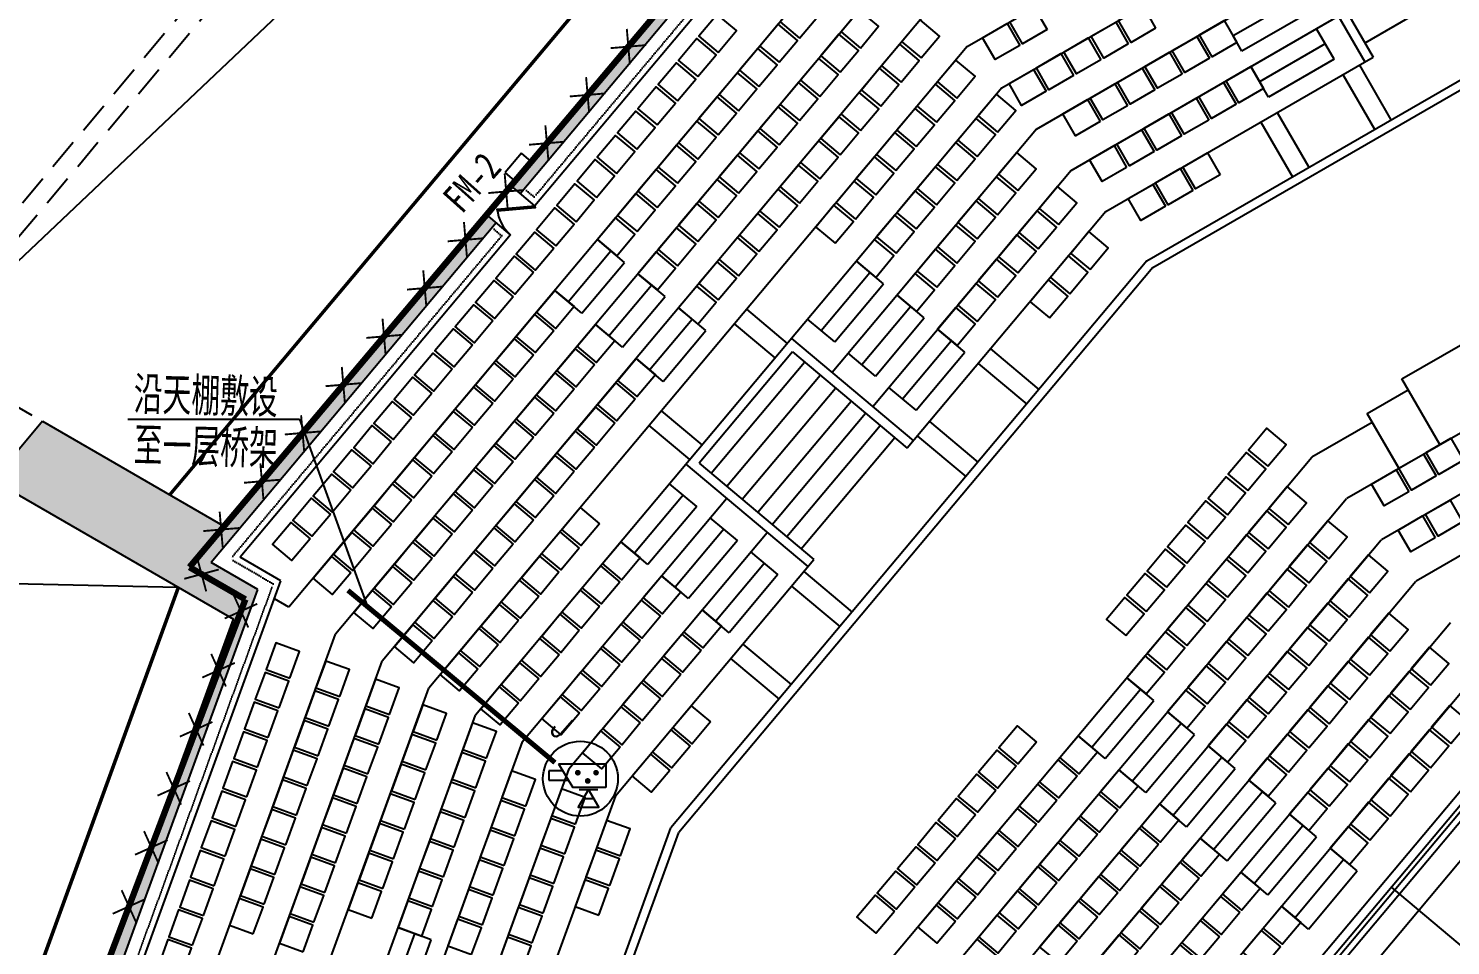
# Model space of a CAD drawing. Extents: x 23317406 to 24383751, y 42324270 to 43451021.
# Drawn here: x 23957967 to 23980481, y 42920030 to 42934550 of the extents above; entities that cross this region are included whole.
import ezdxf

# ---------------------------------------------------------------- set-up
doc = ezdxf.new("R2010")
doc.units = 0
doc.header["$MEASUREMENT"] = 0
doc.linetypes.add('DASHED', pattern=[0.75, 0.5, -0.25])
doc.linetypes.add('T-BW-SF$0$DOT2', pattern=[3.175, 0, -3.175])
doc.layers.get('0').update_dxf_attribs({"linetype": 'CONTINUOUS'})
for name, color, linetype in [('SB', 1, 'CONTINUOUS'), ('WZ', 7, 'CONTINUOUS'), ('墙', 7, 'CONTINUOUS'), ('座位', 253, 'CONTINUOUS'), ('投影', 9, 'CONTINUOUS'), ('柱填充', 8, 'CONTINUOUS'), ('楼梯', 5, 'CONTINUOUS'), ('汉字', 7, 'CONTINUOUS'), ('电-接地防雷-防雷卡子', 94, 'CONTINUOUS'), ('电-接地防雷-防雷线', 94, 'CONTINUOUS'), ('监控管线', 11, 'CONTINUOUS'), ('监控设备', 1, 'CONTINUOUS'), ('辅助件', 9, 'CONTINUOUS'), ('边界', 9, 'CONTINUOUS'), ('门窗', 7, 'CONTINUOUS')]:
    doc.layers.add(name, color=color, linetype=linetype)
doc.styles.add('HZTXT', font='txt', dxfattribs={"width": 0.9, "bigfont": 'HZTXT'})
doc.styles.add('KSHZ', font='ROMANS.shx', dxfattribs={"height": 800, "bigfont": 'dfhz.shx'})
doc.styles.add('Q1', font='SimSun.ttf', dxfattribs={"width": 0.8, "height": 450})

# ---------------------------------------------------------------- blocks, each defined once
blk = doc.blocks.new('T-SEAT-LOWER$0$SEAT_500CS')
blk.add_lwpolyline([(-400, -225), (-400, 225), (0, 225), (0, -225)], close=True)
blk = doc.blocks.new('SX1')
at = {"layer": 'SB'}
for p, q in [((-2.72, 0.74), (-4.54, 0.74)), ((-4.54, 0.74), (-4.54, -0.51)), ((-3.29, 1.67), (2.96, 1.67)), ((-3.29, 1.67), (-1.38, -1.45)), ((2.96, 1.67), (2.96, -1.45)), ((-4.54, -0.51), (-1.96, -0.51)), ((2.96, -1.45), (-1.38, -1.45))]:
    blk.add_line(p, q, dxfattribs=at)
blk = doc.blocks.new('SX8')
at = {"layer": 'SB'}
for p, q in [((-0.65, -1.02), (1.8, -1.02)), ((-0.11, -2.2), (1.27, -2.2))]:
    blk.add_line(p, q, dxfattribs=at)
for points in [[(-1.02, 1.19, 0.375, 0.375, 1), (-0.64, 1.19, 0.375, 0.375, 1)], [(0.29, 0.1, 0.375, 0.375, 1), (0.67, 0.1, 0.375, 0.375, 1)], [(1.39, 1.19, 0.375, 0.375, 1), (1.76, 1.19, 0.375, 0.375, 1)]]:
    blk.add_lwpolyline(points, format="xyseb", close=True, dxfattribs=at)
blk.add_lwpolyline([(0.58, -1.01), (-0.77, -3.35), (1.94, -3.35)], close=True, dxfattribs=at)
blk.add_blockref('SX1', (-0.09, 0.7), dxfattribs=at)
blk = doc.blocks.new('QQSX')
at = {"layer": 'SB'}
blk.add_circle((-12, 12), 494, dxfattribs=at)
at = {"layer": 'SB', "xscale": 100, "yscale": 100, "zscale": 100}
blk.add_blockref('SX8', (36, -28), dxfattribs=at)
blk = doc.blocks.new('A$C7A4D2D25')
at = {"layer": 'WZ'}
blk.add_blockref('QQSX', (506, 483), dxfattribs=at)

msp = doc.modelspace()

# ---------------------------------------------------------------- hatches: boundary and pattern name
at = {"layer": '柱填充'}
for points in [[(23968525.96714, 42940324.10266), (23967998.33599, 42940019.47468), (23967606.71381, 42939552.75753), (23969747.58176, 42937001.37045), (23965603.46212, 42932062.60098), (23965756.67101, 42931934.04346), (23970269.74468, 42937312.51522), (23969721.47361, 42937965.91922), (23975930.19238, 42941550.52468), (23975830.19238, 42941723.72976), (23970118.56403, 42938426.11959)], [(23958189.28632, 42928329.50449), (23957797.66413, 42927862.78734), (23957589.28632, 42927290.274), (23961212.35351, 42925198.49518), (23959057.97171, 42919279.37982), (23959245.91023, 42919210.97579), (23961596.60838, 42925669.46586), (23960857.92477, 42926095.94503), (23965370.99844, 42931474.41679), (23965217.78955, 42931602.97432), (23961073.66991, 42926664.20484)]]:
    msp.add_hatch(color=256, dxfattribs=at).paths.add_polyline_path(points)

# ---------------------------------------------------------------- linework, layer by layer
at = {"layer": '墙', "linetype": 'DASHED', "ltscale": 1000}
for p, q in [((23966390.07421, 42941936.12643), (23955630.8589, 42929113.79292)), ((23966781.6964, 42941936.12643), (23956090.48556, 42929194.83751)), ((23956286.29666, 42929428.19608), (23958189.28632, 42928329.50449))]:
    msp.add_line(p, q, dxfattribs=at)
at = {"layer": '墙'}
for p, q in [((23969094.87812, 42937779.23237), (23960194.28467, 42927171.91815)), ((23970269.74468, 42937312.51522), (23965756.67101, 42931934.04346)), ((23970661.36686, 42937312.51522), (23965986.48434, 42931741.20718)), ((23969747.58176, 42937001.37045), (23965603.46212, 42932062.60098)), ((23965986.48434, 42931741.20718), (23965603.46212, 42932062.60098)), ((23965370.99844, 42931474.41679), (23960857.92477, 42926095.94503)), ((23965217.78955, 42931602.97432), (23961073.66991, 42926664.20484)), ((23965600.81178, 42931281.58051), (23965217.78955, 42931602.97432)), ((23965600.81178, 42931281.58051), (23961317.55144, 42926176.98962)), ((23958189.28632, 42928329.50449), (23957797.66413, 42927862.78734)), ((23958189.28632, 42928329.50449), (23961073.66991, 42926664.20484)), ((23957589.28632, 42927290.274), (23961212.35351, 42925198.49518)), ((23961596.60838, 42925669.46586), (23960857.92477, 42926095.94503)), ((23961964.61285, 42925803.40853), (23961317.55144, 42926176.98962)), ((23959527.81802, 42919108.36974), (23961964.61285, 42925803.40853)), ((23955698.37782, 42912972.77586), (23960332.96827, 42925706.20849)), ((23959245.91023, 42919210.97579), (23961596.60838, 42925669.46586)), ((23959057.97171, 42919279.37982), (23961212.35351, 42925198.49518)), ((23981679.00438, 42923715.48897), (23976229.5788, 42917221.11645)), ((23981770.38289, 42923606.5883), (23976352.69273, 42917150.03658))]:
    msp.add_line(p, q, dxfattribs=at)
at = {"layer": '墙', "ltscale": 5000}
for start, end in [(67.1172342395, 67.1172342395), (66.2587266313, 66.2587266313), (64.4772342395, 64.4772342395), (64.9387266313, 64.9387266313)]:
    msp.add_arc((23850578.58196, 42857442.58139), 533172.67138, start, end, dxfattribs=at)
at = {"layer": '墙'}
for centre, start, end in [((23850634.74669, 42857737.27781), 79.4743453394, 79.4743453394), ((23850639.30178, 42857736.37231), 78.1227654233, 78.1227654233), ((23850644.55659, 42857735.23786), 77.5606287088, 77.5606287088), ((23850649.0789, 42857734.18074), 76.2090487927, 76.2090487927)]:
    msp.add_arc(centre, 530172.67138, start, end, dxfattribs=at)
at = {"layer": '座位'}
for p, q in [((23979712.11615, 42929000.04052), (23982050.38474, 42930350.04053)), ((23980312.11615, 42927960.81004), (23979712.11615, 42929000.04052)), ((23979162.5971, 42928451.83544), (23979812.11615, 42928826.83544)), ((23979662.5971, 42927585.81004), (23979162.5971, 42928451.83544))]:
    msp.add_line(p, q, dxfattribs=at)
at = {"layer": '投影'}
for p, q in [((23972828.34296, 42934263.29652), (23984311.65704, 42940893.19099)), ((23973376.61402, 42933609.89251), (23984603.38598, 42940091.67232)), ((23969111.19571, 42937759.78582), (23960216.2693, 42927159.22532)), ((23975674.13085, 42930871.81857), (23985825.86915, 42936732.92741)), ((23975765.50936, 42930762.91791), (23985874.49064, 42936599.34097)), ((23971183.52978, 42936223.50854), (23962089.06411, 42925385.14641)), ((23971731.80084, 42935570.10453), (23962827.74771, 42924958.66723)), ((23973924.88509, 42932956.4885), (23978284.16542, 42935473.32017)), ((23978077.75525, 42935030.83306), (23977038.52477, 42934430.83306)), ((23972280.0719, 42934916.70052), (23963566.43132, 42924532.18805)), ((23978217.75525, 42934788.34595), (23977178.52477, 42934188.34595)), ((23974473.15615, 42932303.08449), (23978704.16541, 42934745.85883)), ((23978637.75525, 42934060.88461), (23978357.75525, 42934545.85883)), ((23977178.52477, 42934188.34595), (23977038.52477, 42934430.83306)), ((23972828.34296, 42934263.29652), (23964305.11492, 42924105.70887)), ((23978497.75525, 42934303.37172), (23977458.52477, 42933703.37172)), ((23975021.42721, 42931649.68049), (23979254.06923, 42934093.39749)), ((23977598.52477, 42933460.88461), (23977318.52477, 42933945.85883)), ((23978637.75525, 42934060.88461), (23977598.52477, 42933460.88461)), ((23973376.61402, 42933609.89251), (23965043.79852, 42923679.2297)), ((23973924.88509, 42932956.4885), (23970689.30866, 42929100.47867)), ((23974473.15615, 42932303.08449), (23971332.78599, 42928560.53708)), ((23978839.32463, 42927110.49345), (23987506.78349, 42932114.65318)), ((23975021.42721, 42931649.68049), (23971879.84518, 42927905.68882)), ((23967402.74533, 42930846.53974), (23966973.76044, 42931206.50081)), ((23979387.59569, 42926457.08945), (23987798.51243, 42931313.13451)), ((23966513.32589, 42930222.17361), (23967188.25288, 42931026.52027)), ((23966727.81834, 42930042.19308), (23967402.74533, 42930846.53974)), ((23975674.13085, 42930871.81857), (23968139.23457, 42921892.07886)), ((23975765.50936, 42930762.91791), (23968262.34851, 42921820.999)), ((23971503.27639, 42930506.13031), (23971074.2915, 42930866.09137)), ((23968046.22266, 42930306.59815), (23967617.23777, 42930666.55922)), ((23970517.43881, 42929766.85751), (23971288.78395, 42930686.11084)), ((23970731.93126, 42929586.87698), (23971503.27639, 42930506.13031)), ((23979935.86675, 42925803.68544), (23988090.24137, 42930511.61584)), ((23966727.81834, 42930042.19308), (23966298.83345, 42930402.15414)), ((23967156.80323, 42929682.23202), (23967831.73022, 42930486.57868)), ((23967371.29567, 42929502.25149), (23968046.22266, 42930306.59815)), ((23972146.75372, 42929966.18872), (23971717.76883, 42930326.14978)), ((23968689.69999, 42929766.65656), (23968260.71511, 42930126.61762)), ((23971160.91615, 42929226.91592), (23971932.26128, 42930146.16925)), ((23967371.29567, 42929502.25149), (23966942.31078, 42929862.21255)), ((23967800.28056, 42929142.29043), (23968475.20755, 42929946.63709)), ((23970731.93126, 42929586.87698), (23970302.94637, 42929946.83804)), ((23971375.40859, 42929046.93539), (23972146.75372, 42929966.18872)), ((23968014.773, 42928962.30989), (23968689.69999, 42929766.65656)), ((23971804.39348, 42928686.97432), (23972575.73861, 42929606.22766)), ((23972790.23105, 42929426.24712), (23972361.24617, 42929786.20819)), ((23970064.31985, 42929429.09545), (23968585.90719, 42927667.19185)), ((23971375.40859, 42929046.93539), (23970946.4237, 42929406.89645)), ((23972018.88592, 42928506.99379), (23972790.23105, 42929426.24712)), ((23968014.773, 42928962.30989), (23967585.78811, 42929322.27096)), ((23972018.88592, 42928506.99379), (23971589.90103, 42928866.95485)), ((23979242.5971, 42928313.27138), (23978284.94542, 42927760.37092)), ((23979242.5971, 42928313.27138), (23979662.5971, 42927585.81004)), ((23971656.77554, 42919861.22564), (23978284.94543, 42927760.37092)), ((23968546.45107, 42926982.32311), (23968117.46618, 42927342.28417)), ((23968331.95862, 42927162.30364), (23967560.61349, 42926243.05031)), ((23965782.48213, 42923252.75052), (23969018.05971, 42927108.76174)), ((23968546.45107, 42926982.32311), (23967775.10594, 42926063.06978)), ((23972395.45914, 42919434.74646), (23978833.21649, 42927106.96691)), ((23969189.9284, 42926442.38152), (23968760.94351, 42926802.34258)), ((23966521.16573, 42922826.27134), (23969661.53705, 42926568.82014)), ((23968975.43596, 42926622.36205), (23968204.09082, 42925703.10872)), ((23969189.9284, 42926442.38152), (23968418.58327, 42925523.12818)), ((23973134.14275, 42919008.26728), (23979381.48756, 42926453.56291)), ((23967775.10594, 42926063.06978), (23967346.12105, 42926423.03084)), ((23969833.40573, 42925902.43992), (23969404.42084, 42926262.40099)), ((23967259.84933, 42922399.79217), (23970401.43136, 42926143.78384)), ((23969618.91329, 42926082.42046), (23968847.56816, 42925163.16712)), ((23968418.58327, 42925523.12818), (23967989.59838, 42925883.08924)), ((23969833.40573, 42925902.43992), (23969062.0606, 42924983.18659)), ((23973872.82635, 42918581.78811), (23979929.75862, 42925800.1589)), ((23955723.37782, 42912968.36769), (23960354.9529, 42925693.51566)), ((23962089.06411, 42925385.14641), (23961860.42395, 42925517.15187)), ((23969062.0606, 42924983.18659), (23968633.07571, 42925343.14765)), ((23974611.50995, 42918155.30893), (23980478.02968, 42925146.75489)), ((23958090, 42911941.81237), (23962827.74771, 42924958.66723)), ((23958930, 42911793.69771), (23963566.43132, 42924532.18805)), ((23975350.19355, 42917728.82975), (23981026.30074, 42924493.35088)), ((23975785.51794, 42923910.46388), (23975356.53305, 42924270.42495)), ((23959770, 42911645.58305), (23964305.11492, 42924105.70887)), ((23974799.68036, 42923171.19108), (23975571.02549, 42924090.44441)), ((23975014.17281, 42922991.21055), (23975785.51794, 42923910.46388)), ((23960610, 42911497.46838), (23965043.79852, 42923679.2297)), ((23975443.1577, 42922631.24949), (23976214.50283, 42923550.50282)), ((23976428.99527, 42923370.52229), (23976000.01038, 42923730.48335)), ((23975014.17281, 42922991.21055), (23974585.18792, 42923351.17161)), ((23975657.65014, 42922451.26896), (23976428.99527, 42923370.52229)), ((23965782.48213, 42923252.75052), (23964060.86725, 42918522.65253)), ((23977072.4726, 42922830.5807), (23976643.48772, 42923190.54176)), ((23976086.63503, 42922091.3079), (23976857.98016, 42923010.56123)), ((23966521.16573, 42922826.27134), (23964850.20905, 42918235.35561)), ((23975657.65014, 42922451.26896), (23975228.66525, 42922811.23002)), ((23976301.12747, 42921911.32737), (23977072.4726, 42922830.5807)), ((23977715.94994, 42922290.63911), (23977286.96505, 42922650.60017)), ((23967259.84933, 42922399.79217), (23965588.24845, 42917807.10649)), ((23976730.11236, 42921551.3663), (23977501.45749, 42922470.61964)), ((23976301.12747, 42921911.32737), (23975872.14258, 42922271.28843)), ((23976944.6048, 42921371.38577), (23977715.94994, 42922290.63911)), ((23978359.42727, 42921750.69751), (23977930.44238, 42922110.65858)), ((23964130, 42910876.79741), (23968139.23457, 42921892.07886)), ((23964270, 42910852.11163), (23968262.34851, 42921820.999)), ((23976944.6048, 42921371.38577), (23976515.61992, 42921731.34684)), ((23977373.58969, 42921011.42471), (23978144.93482, 42921930.67804)), ((23977588.08214, 42920831.44418), (23978359.42727, 42921750.69751)), ((23979002.9046, 42921210.75592), (23978573.91971, 42921570.71698)), ((23978017.06702, 42920471.48312), (23978788.41216, 42921390.73645)), ((23977588.08214, 42920831.44418), (23977159.09725, 42921191.40524)), ((23978231.55947, 42920291.50259), (23979002.9046, 42921210.75592)), ((23983450, 42917675.0109), (23979543.62852, 42920952.84578)), ((23978231.55947, 42920291.50259), (23977802.57458, 42920651.46365)), ((23963671.44806, 42919090.06255), (23964081.87223, 42920217.69369)), ((23964344.98616, 42920121.92805), (23963818.7583, 42920313.45934)), ((23963934.56199, 42918994.29691), (23964344.98616, 42920121.92805))]:
    msp.add_line(p, q, dxfattribs=at)
at = {"layer": '柱填充', "linetype": 'T-BW-SF$0$DOT2', "ltscale": 10}
for p, q in [((23970530.82613, 42937312.51522), (23965974.15866, 42931882.09038)), ((23965974.15866, 42931882.09038), (23965820.94977, 42932010.6479)), ((23965459.92857, 42931269.25483), (23965306.71968, 42931397.81235)), ((23965459.92857, 42931269.25483), (23961164.34255, 42926149.97476)), ((23961841.94469, 42925758.76098), (23961164.34255, 42926149.97476)), ((23959468.05077, 42919236.54102), (23961841.94469, 42925758.76098))]:
    msp.add_line(p, q, dxfattribs=at)
at = {"layer": '楼梯'}
for p, q in [((23981115.92922, 42935468.565), (23979124.07079, 42934318.565)), ((23968777.4183, 42927506.49495), (23970255.8298, 42929268.39717)), ((23969022.55252, 42927300.80292), (23970500.96402, 42929062.70513)), ((23969267.68674, 42927095.11088), (23970746.09825, 42928857.0131)), ((23969512.82097, 42926889.41885), (23970991.23247, 42928651.32106)), ((23969742.6343, 42926696.58256), (23971221.0458, 42928458.48478)), ((23969972.44763, 42926503.74628), (23971450.85913, 42928265.6485)), ((23970202.26096, 42926310.91), (23971680.67247, 42928072.81222))]:
    msp.add_line(p, q, dxfattribs=at)
at = {"layer": '汉字'}
for points in [[(23956286.29666, 42929428.19608), (23966051.5662, 42938684.4377), (23969094.87812, 42937779.23237)], [(23951000.37782, 42913801.16002), (23957015.39899, 42925775.85574), (23960332.96827, 42925706.20849)]]:
    msp.add_lwpolyline(points, dxfattribs=at)
at = {"layer": '电-接地防雷-防雷卡子', "color": 131, "const_width": 30}
for points in [[(23967440.28204, 42934543.28642), (23967488.26925, 42933979.64005)], [(23967182.45246, 42934237.46963), (23967746.09883, 42934285.45684)], [(23966795.7081, 42933778.74445), (23966843.6953, 42933215.09808)], [(23966537.87852, 42933472.92766), (23967101.52488, 42933520.91487)], [(23966151.13415, 42933014.20248), (23966199.12136, 42932450.55611)], [(23965893.30457, 42932708.38569), (23966456.95094, 42932756.3729)], [(23965506.5602, 42932249.66051), (23965554.54741, 42931686.01414)], [(23965248.73062, 42931943.84372), (23965812.37699, 42931991.83093)], [(23964861.98625, 42931485.11854), (23964909.97346, 42930921.47217)], [(23964604.15667, 42931179.30175), (23965167.80304, 42931227.28896)], [(23964217.4123, 42930720.57657), (23964265.39951, 42930156.9302)], [(23963959.58272, 42930414.75978), (23964523.22909, 42930462.74699)], [(23963572.83835, 42929956.0346), (23963620.82556, 42929392.38823)], [(23963315.00877, 42929650.21781), (23963878.65514, 42929698.20502)], [(23962928.2644, 42929191.49263), (23962976.25161, 42928627.84626)], [(23962670.43482, 42928885.67584), (23963234.08119, 42928933.66305)], [(23962283.69046, 42928426.95066), (23962331.67766, 42927863.30429)], [(23962025.86088, 42928121.13387), (23962589.50724, 42928169.12108)], [(23961639.11651, 42927662.40869), (23961687.10372, 42927098.76232)], [(23961381.28693, 42927356.5919), (23961944.9333, 42927404.57911)], [(23960994.54256, 42926897.86672), (23961042.52977, 42926334.22035)], [(23960736.71298, 42926592.04993), (23961300.35935, 42926640.03714)], [(23960434.76672, 42925836.6973), (23960981.05816, 42925983.54983)], [(23960781.33871, 42925636.97785), (23960634.48617, 42926183.26928)], [(23961215.38459, 42925582.07297), (23961447.57409, 42925066.23575)], [(23961073.56073, 42925208.05961), (23961589.39795, 42925440.24911)], [(23960860.82495, 42924647.03957), (23961093.01445, 42924131.20235)], [(23960719.00109, 42924273.02621), (23961234.83831, 42924505.21571)], [(23960364.44144, 42923337.99281), (23960880.27866, 42923570.18231)], [(23960506.2653, 42923712.00617), (23960738.4548, 42923196.16895)], [(23960009.8818, 42922402.95941), (23960525.71902, 42922635.14891)], [(23960151.70566, 42922776.97277), (23960383.89516, 42922261.13555)], [(23959655.32215, 42921467.92601), (23960171.15937, 42921700.11551)], [(23959797.14601, 42921841.93937), (23960029.33551, 42921326.10215)], [(23959442.58637, 42920906.90597), (23959674.77587, 42920391.06875)], [(23959300.76251, 42920532.89261), (23959816.59973, 42920765.08211)]]:
    msp.add_lwpolyline(points, dxfattribs=at)
at = {"layer": '电-接地防雷-防雷线', "color": 130, "linetype": 'Continuous', "ltscale": 100, "const_width": 100}
for points in [[(23960516.42089, 42926020.47463), (23970032.68305, 42937307.90231)], [(23961402.00365, 42925510.1388), (23960516.42089, 42926020.47463)], [(23956313.65526, 42912091.30856), (23961402.00365, 42925510.1388)]]:
    msp.add_lwpolyline(points, dxfattribs=at)
at = {"layer": '监控管线'}
for p, q in [((23959538.33721, 42928365.61376), (23962260.26393, 42928365.61376)), ((23962260.26393, 42928365.61376), (23963336.37493, 42925394.7164))]:
    msp.add_line(p, q, dxfattribs=at)
at = {"layer": '监控管线', "const_width": 80}
msp.add_lwpolyline([(23966302.45424, 42922926.42674), (23963024.94747, 42925653.77698)], dxfattribs=at)
at = {"layer": '辅助件'}
for p, q in [((23965771.64704, 42932574.18073), (23965514.53199, 42932267.76295)), ((23965924.85592, 42932445.6232), (23965771.64704, 42932574.18073)), ((23965667.74088, 42932139.20543), (23965514.53199, 42932267.76295))]:
    msp.add_line(p, q, dxfattribs=at)
for points in [[(24013020, 42907275.68857), (24013020, 42917259.92084), (24016061.93466, 42919812.40709), (24012923.92785, 42923552.13797), (24005646.07215, 42927754.00992), (23998524.87831, 42929009.66853), (23997370, 42929009.66853), (23996215.12169, 42929009.66853), (23989093.92785, 42927754.00992), (23981816.07215, 42923552.13797), (23978678.06535, 42919812.40709), (23981720, 42917259.92084), (23981720, 42907275.68857)], [(24012920, 42907275.68857), (24012920, 42917306.55161), (24015921.05145, 42919824.73277), (24012858.65749, 42923474.35178), (24005611.34251, 42927658.59103), (23998516.12944, 42928909.66853), (23997370, 42928909.66853), (23996223.87056, 42928909.66853), (23989128.65749, 42927658.59103), (23981881.34251, 42923474.35178), (23978818.94855, 42919824.73277), (23981820, 42917306.55161), (23981820, 42907275.68857)], [(24012520, 42907275.68857), (24012520, 42917493.07467), (24015357.51863, 42919874.03551), (24012597.57603, 42923163.20701), (24005472.42397, 42927276.91547), (23998481.13398, 42928509.66853), (23997370, 42928509.66853), (23996258.86602, 42928509.66853), (23989267.57603, 42927276.91547), (23982142.42397, 42923163.20701), (23979382.48137, 42919874.03551), (23982220, 42917493.07467), (23982220, 42907275.68857)]]:
    msp.add_lwpolyline(points, dxfattribs=at)
at = {"layer": '边界'}
for p, q in [((23977864.16542, 42936200.78151), (23979124.16541, 42934018.39749)), ((23978069.06923, 42936145.8777), (23979254.06923, 42934093.39749)), ((23979037.56288, 42933968.3975), (23979537.56288, 42933102.37209)), ((23978777.75525, 42933818.3975), (23979277.75525, 42932952.37209)), ((23977738.52477, 42933218.3975), (23978238.52477, 42932352.37209)), ((23977478.71715, 42933068.3975), (23977978.71715, 42932202.37209)), ((23969981.55257, 42929563.81582), (23969338.07523, 42930103.75741)), ((23969788.71628, 42929334.00248), (23969145.23895, 42929873.94408)), ((23970045.83133, 42929640.42026), (23971976.26332, 42928020.59549)), ((23970064.31985, 42929429.09545), (23971879.84518, 42927905.68882)), ((23973197.55978, 42929476.07993), (23973963.60422, 42928833.29232)), ((23973004.7235, 42929246.26659), (23973770.76794, 42928603.47898)), ((23968631.69743, 42927955.12111), (23967988.22009, 42928495.0627)), ((23968438.86114, 42927725.30777), (23967795.38381, 42928265.24936)), ((23972233.37837, 42928327.01326), (23972999.42281, 42927684.22565)), ((23972040.54208, 42928097.19993), (23972806.58653, 42927454.41232)), ((23968374.58238, 42927648.70333), (23970305.01438, 42926028.87855)), ((23968585.90719, 42927667.19185), (23970401.43252, 42926143.78522)), ((23970240.73446, 42925952.27273), (23971006.7789, 42925309.48512)), ((23970047.89818, 42925722.45939), (23970813.94262, 42925079.67178)), ((23969276.55304, 42924803.20606), (23970042.59749, 42924160.41845)), ((23969083.71676, 42924573.39273), (23969849.7612, 42923930.60512))]:
    msp.add_line(p, q, dxfattribs=at)
at = {"layer": '门窗'}
msp.add_lwpolyline([(23965986.48434, 42931741.20718), (23965989.09901, 42931711.32134), (23965391.38219, 42931659.02789), (23965388.76752, 42931688.91373)], close=True, dxfattribs=at)
msp.add_arc((23965986.48434, 42931741.20718), 600, 184.999999999, 229.999999999, dxfattribs=at)

# ---------------------------------------------------------------- block references
at = {"layer": '座位', "xscale": -1}
for p, rotation in [((23970010.9319, 42934826.0608), 319.9999999966374), ((23968724.66695, 42934599.95795), 319.9999999966374), ((23970975.80303, 42934669.14143), 319.9999999966374), ((23969689.53809, 42934443.03858), 319.9999999966374), ((23971940.67417, 42934512.22206), 319.9999999966374), ((23968403.27315, 42934216.93573), 319.9999999966374), ((23970654.40923, 42934286.11921), 319.9999999966374), ((23969368.14429, 42934060.01636), 319.9999999966374), ((23971619.28037, 42934129.19984), 319.9999999966374), ((23968081.87934, 42933833.91351), 319.9999999966374), ((23970333.01542, 42933903.09699), 319.9999999966374), ((23971297.88656, 42933746.17762), 319.9999999966374), ((23972503.80421, 42933876.52629), 319.9999999966374), ((23969046.75048, 42933676.99413), 319.9999999966374), ((23970011.62162, 42933520.07476), 319.9999999966374), ((23972182.41041, 42933493.50407), 319.9999999966374), ((23967760.48554, 42933450.89128), 319.9999999966374), ((23968725.35668, 42933293.97191), 319.9999999966374), ((23970976.49276, 42933363.15539), 319.9999999966374), ((23973147.28154, 42933336.5847), 319.9999999966374), ((23967439.09173, 42933067.86906), 319.9999999966374), ((23969690.22781, 42933137.05254), 319.9999999966374), ((23971861.0166, 42933110.48185), 319.9999999966374), ((23968403.96287, 42932910.94969), 319.9999999966374), ((23970655.09895, 42932980.13317), 319.9999999966374), ((23972825.88774, 42932953.56248), 319.9999999966374), ((23967117.69793, 42932684.84684), 319.9999999966374), ((23969368.83401, 42932754.03032), 319.9999999966374), ((23970333.70515, 42932597.11095), 319.9999999966374), ((23971539.6228, 42932727.45963), 319.9999999966374), ((23968082.56907, 42932527.92747), 319.9999999966374), ((23969047.4402, 42932371.0081), 319.9999999966374), ((23972504.49393, 42932570.54026), 319.9999999966374), ((23973469.36507, 42932413.62089), 319.9999999966374), ((23966796.30412, 42932301.82462), 319.9999999966374), ((23967761.17526, 42932144.90525), 319.9999999966374), ((23970012.31134, 42932214.08873), 319.9999999966374), ((23971218.22899, 42932344.43741), 319.9999999966374), ((23972183.10013, 42932187.51804), 319.9999999966374), ((23966474.91032, 42931918.8024), 319.9999999966374), ((23968726.0464, 42931987.98588), 319.9999999966374), ((23970896.83519, 42931961.41518), 319.9999999966374), ((23973147.97127, 42932030.59866), 319.9999999966374), ((23967439.78146, 42931761.88303), 319.9999999966374), ((23969690.91754, 42931831.06651), 319.9999999966374), ((23971861.70632, 42931804.49581), 319.9999999966374), ((23974112.8424, 42931873.67929), 319.9999999966374), ((23966153.51651, 42931535.78018), 319.9999999966374), ((23968404.65259, 42931604.96366), 319.9999999966374), ((23969369.52373, 42931448.04429), 319.9999999966374), ((23970575.44138, 42931578.39296), 319.9999999966374), ((23972826.57746, 42931647.57644), 319.9999999966374), ((23973791.4486, 42931490.65707), 319.9999999966374), ((23967118.38765, 42931378.86081), 319.9999999966374), ((23968083.25879, 42931221.94144), 319.9999999966374), ((23971540.31252, 42931421.47359), 319.9999999966374), ((23972505.18366, 42931264.55422), 319.9999999966374), ((23969048.12993, 42931065.02206), 319.9999999966374), ((23971218.91871, 42931038.45137), 319.9999999966374), ((23973470.05479, 42931107.63485), 319.9999999966374), ((23974611.69252, 42931161.3777), 319.9999999966374), ((23967761.86499, 42930838.91921), 319.9999999966374), ((23972183.78985, 42930881.532), 319.9999999966374), ((23974290.29872, 42930778.35548), 319.9999999966374), ((23968726.73612, 42930681.99984), 319.9999999966374), ((23973148.66099, 42930724.61263), 319.9999999966374), ((23971862.39605, 42930498.50978), 319.9999999966374), ((23972827.26718, 42930341.59041), 319.9999999966374), ((23973968.90491, 42930395.33326), 319.9999999966374), ((23968405.34232, 42930298.97762), 319.9999999966374), ((23972505.87338, 42929958.56819), 319.9999999966374), ((23977428.83337, 42928046.90431), 319.9999999950214), ((23977107.43957, 42927663.88209), 319.9999999950214), ((23976786.04576, 42927280.85987), 319.9999999950214), ((23977750.9169, 42927123.94049), 319.9999999950214), ((23976464.65196, 42926897.83764), 319.9999999950214), ((23977429.52309, 42926740.91827), 319.9999999950214), ((23976143.25815, 42926514.81542), 319.9999999950214), ((23978394.39423, 42926583.9989), 319.9999999950214), ((23977108.12929, 42926357.89605), 319.9999999950214), ((23975821.86435, 42926131.7932), 319.9999999950214), ((23978073.00042, 42926200.97668), 319.9999999950214), ((23979037.87156, 42926044.05731), 319.9999999950214), ((23976786.73548, 42925974.87383), 319.9999999950214), ((23977751.60662, 42925817.95446), 319.9999999950214), ((23975500.47054, 42925748.77098), 319.9999999950214), ((23976465.34168, 42925591.85161), 319.9999999950214), ((23978716.47776, 42925661.03509), 319.9999999950214), ((23977430.21281, 42925434.93224), 319.9999999950214), ((23975179.07674, 42925365.74876), 319.9999999950214), ((23976143.94787, 42925208.82939), 319.9999999950214), ((23978395.08395, 42925278.01287), 319.9999999950214), ((23977108.81901, 42925051.91002), 319.9999999950214), ((23979359.95509, 42925121.0935), 319.9999999950214), ((23975822.55407, 42924825.80717), 319.9999999950214), ((23978073.69015, 42924894.99065), 319.9999999950214), ((23979038.56128, 42924738.07127), 319.9999999950214), ((23961807.15795, 42924610.6156), 339.9999999936559), ((23976787.42521, 42924668.88779), 319.9999999950214), ((23977752.29634, 42924511.96842), 319.9999999950214), ((23980003.43242, 42924581.1519), 319.9999999950214), ((23962596.50037, 42924323.32037), 339.9999999936559), ((23975501.16026, 42924442.78494), 319.9999999950214), ((23976466.0314, 42924285.86557), 319.9999999950214), ((23978717.16748, 42924355.04905), 319.9999999950214), ((23961636.14788, 42924140.76929), 339.9999999936559), ((23963385.84217, 42924036.02345), 339.9999999936559), ((23977430.90254, 42924128.9462), 319.9999999950214), ((23979682.03862, 42924198.12968), 319.9999999950214), ((23962425.4903, 42923853.47406), 339.9999999936559), ((23976144.6376, 42923902.84335), 319.9999999950214), ((23978395.77367, 42923972.02683), 319.9999999950214), ((23979360.64481, 42923815.10746), 319.9999999950214), ((23961465.13781, 42923670.92298), 339.9999999936559), ((23963214.8321, 42923566.17714), 339.9999999936559), ((23964132.43146, 42923631.26496), 339.9999999936559), ((23977109.50873, 42923745.92398), 319.9999999950214), ((23978074.37987, 42923589.00461), 319.9999999950214), ((23980325.51595, 42923658.18809), 319.9999999950214), ((23962254.48023, 42923383.62775), 339.9999999936559), ((23964921.77326, 42923343.96804), 339.9999999936559), ((23976788.11493, 42923362.90176), 319.9999999950214), ((23979039.25101, 42923432.08524), 319.9999999950214), ((23961294.12774, 42923201.07667), 339.9999999936559), ((23963043.82203, 42923096.33083), 339.9999999936559), ((23963961.42138, 42923161.41865), 339.9999999936559), ((23977752.98606, 42923205.98239), 319.9999999950214), ((23980004.12214, 42923275.16587), 319.9999999950214), ((23962083.47016, 42922913.78144), 339.9999999936559), ((23964750.76319, 42922874.12173), 339.9999999936559), ((23978717.8572, 42923049.06302), 319.9999999950214), ((23979682.72834, 42922892.14365), 319.9999999950214), ((23961123.11767, 42922731.23036), 339.9999999936559), ((23962872.81196, 42922626.48452), 339.9999999936559), ((23963790.41131, 42922691.57234), 339.9999999936559), ((23977431.59226, 42922822.96017), 319.9999999950214), ((23978396.4634, 42922666.0408), 319.9999999950214), ((23961912.46008, 42922443.93513), 339.9999999936559), ((23964579.75311, 42922404.27542), 339.9999999936559), ((23965540.10499, 42922586.82481), 339.9999999936559), ((23979361.33453, 42922509.12143), 319.9999999950214), ((23960952.10759, 42922261.38405), 339.9999999936559), ((23963619.40124, 42922221.72603), 339.9999999936559), ((23966329.44679, 42922299.52788), 339.9999999936559), ((23978075.06959, 42922283.01857), 319.9999999950214), ((23961741.45001, 42921974.08882), 339.9999999936559), ((23962701.80189, 42922156.63821), 339.9999999936559), ((23965369.09492, 42922116.97849), 339.9999999936559), ((23979039.94073, 42922126.0992), 319.9999999950214), ((23960781.09752, 42921791.53774), 339.9999999936559), ((23963448.39117, 42921751.87971), 339.9999999936559), ((23964408.74304, 42921934.4291), 339.9999999936559), ((23966158.43672, 42921829.68157), 339.9999999936559), ((23967041.83406, 42921800.80012), 339.9999999936559), ((23961570.43994, 42921504.24251), 339.9999999936559), ((23962530.79181, 42921686.7919), 339.9999999936559), ((23965198.08484, 42921647.13218), 339.9999999936559), ((23978718.54692, 42921743.07698), 319.9999999950214), ((23960610.08745, 42921321.69143), 339.9999999936559), ((23963277.3811, 42921282.0334), 339.9999999936559), ((23964237.73297, 42921464.58279), 339.9999999936559), ((23965987.42664, 42921359.83526), 339.9999999936559), ((23966870.82399, 42921330.95381), 339.9999999936559), ((23962359.78174, 42921216.94559), 339.9999999936559), ((23965027.07477, 42921177.28587), 339.9999999936559), ((23960439.07738, 42920851.84512), 339.9999999936559), ((23961399.42987, 42921034.3962), 339.9999999936559), ((23964066.7229, 42920994.73648), 339.9999999936559), ((23965816.41657, 42920889.98895), 339.9999999936559), ((23966699.81391, 42920861.1075), 339.9999999936559), ((23962188.77167, 42920747.09928), 339.9999999936559), ((23963106.37103, 42920812.18709), 339.9999999936559), ((23964856.0647, 42920707.43956), 339.9999999936559), ((23960268.06731, 42920381.99881), 339.9999999936559), ((23961228.4198, 42920564.54989), 339.9999999936559), ((23963895.71283, 42920524.89017), 339.9999999936559), ((23965645.4065, 42920420.14264), 339.9999999936559), ((23962017.7616, 42920277.25297), 339.9999999936559), ((23964685.05463, 42920237.59325), 339.9999999936559), ((23965474.39643, 42919950.29633), 339.9999999936559), ((23960097.05724, 42919912.1525), 339.9999999936559)]:
    msp.add_blockref('T-SEAT-LOWER$0$SEAT_500CS', p, dxfattribs=dict(at, rotation=rotation))
at = {"layer": '座位'}
for p, rotation in [((23973698.60554, 42934765.74285), 120.000000003372), ((23975417.64365, 42934788.28151), 120.000000003372), ((23973265.59284, 42934515.74285), 120.000000003372), ((23974984.63095, 42934538.28151), 120.000000003372), ((23976703.66905, 42934560.82017), 120.000000003372), ((23974551.61825, 42934288.28151), 120.000000003372), ((23976270.65635, 42934310.82017), 120.000000003372), ((23974118.60554, 42934038.28151), 120.000000003372), ((23975837.64365, 42934060.82017), 120.000000003372), ((23973685.59284, 42933788.28151), 120.000000003372), ((23975404.63095, 42933810.82017), 120.000000003372), ((23977123.66905, 42933833.35883), 120.000000003372), ((23974971.61825, 42933560.82017), 120.000000003372), ((23976690.65635, 42933583.35883), 120.000000003372), ((23974538.60554, 42933310.82017), 120.000000003372), ((23976257.64365, 42933333.35883), 120.000000003372), ((23975824.63095, 42933083.35883), 120.000000003372), ((23975391.61825, 42932833.35883), 120.000000003372), ((23974958.60554, 42932583.35883), 120.000000003372), ((23976439.48666, 42932468.39749), 120.000000003372), ((23976006.47396, 42932218.39749), 120.000000003372), ((23975573.46126, 42931968.39749), 120.000000003372), ((23965832.12271, 42931152.75795), 140.0000000063606), ((23965510.7289, 42930769.73573), 140.0000000063606), ((23965189.3351, 42930386.71351), 140.0000000063606), ((23966154.20508, 42930229.79276), 140.0000000063606), ((23964867.94129, 42930003.69129), 140.0000000063606), ((23965832.81127, 42929846.77054), 140.0000000063606), ((23966797.68241, 42929689.85117), 140.0000000063606), ((23964546.54749, 42929620.66907), 140.0000000063606), ((23965511.41747, 42929463.74832), 140.0000000063606), ((23964225.15369, 42929237.64685), 140.0000000063606), ((23966476.28861, 42929306.82895), 140.0000000063606), ((23965190.02366, 42929080.72609), 140.0000000063606), ((23967441.15974, 42929149.90957), 140.0000000063606), ((23963903.75988, 42928854.62462), 140.0000000063606), ((23966154.8948, 42928923.80672), 140.0000000063606), ((23967119.76594, 42928766.88735), 140.0000000063606), ((23964868.62986, 42928697.70387), 140.0000000063606), ((23965833.501, 42928540.7845), 140.0000000063606), ((23963582.36608, 42928471.6024), 140.0000000063606), ((23964547.23605, 42928314.68165), 140.0000000063606), ((23966798.37213, 42928383.86513), 140.0000000063606), ((23963260.97227, 42928088.58018), 140.0000000063606), ((23965512.10719, 42928157.76228), 140.0000000063606), ((23964225.84225, 42927931.65943), 140.0000000063606), ((23966476.97833, 42928000.84291), 140.0000000063606), ((23980290.46552, 42927948.31004), 120.0000001192017), ((23962939.57847, 42927705.55796), 140.0000000063606), ((23965190.71339, 42927774.74006), 140.0000000063606), ((23966155.58452, 42927617.82069), 140.0000000063606), ((23979857.45282, 42927698.31004), 120.0000001192017), ((23963904.44845, 42927548.63721), 140.0000000063606), ((23962618.18466, 42927322.53574), 140.0000000063606), ((23964869.31958, 42927391.71784), 140.0000000063606), ((23965834.19072, 42927234.79847), 140.0000000063606), ((23979424.44012, 42927448.31004), 120.0000001192017), ((23963583.05464, 42927165.61499), 140.0000000063606), ((23964547.92578, 42927008.69562), 140.0000000063606), ((23962296.79086, 42926939.51352), 140.0000000063606), ((23963261.66084, 42926782.59276), 140.0000000063606), ((23965512.79691, 42926851.77625), 140.0000000063606), ((23966558.0165, 42926790.61243), 140.0000000063606), ((23980277.45282, 42926970.8487), 120.0000001192017), ((23961975.39705, 42926556.4913), 140.0000000063606), ((23964226.53197, 42926625.67339), 140.0000000063606), ((23979844.44012, 42926720.8487), 120.0000001192017), ((23962940.26703, 42926399.57054), 140.0000000063606), ((23965191.40311, 42926468.75402), 140.0000000063606), ((23966236.6227, 42926407.59021), 140.0000000063606), ((23963905.13817, 42926242.65117), 140.0000000063606), ((23964870.0093, 42926085.7318), 140.0000000063606), ((23967201.49383, 42926250.67084), 140.0000000063606), ((23962618.87323, 42926016.54832), 140.0000000063606), ((23963583.74436, 42925859.62895), 140.0000000063606), ((23965915.22889, 42926024.56799), 140.0000000063606), ((23966880.10003, 42925867.64862), 140.0000000063606), ((23964548.6155, 42925702.70958), 140.0000000063606), ((23965593.83509, 42925641.54577), 140.0000000063606), ((23967844.97117, 42925710.72925), 140.0000000063606), ((23963262.35056, 42925476.60673), 140.0000000063606), ((23966558.70623, 42925484.62639), 140.0000000063606), ((23964227.2217, 42925319.68736), 140.0000000063606), ((23965272.44128, 42925258.52354), 140.0000000063606), ((23967523.57736, 42925327.70702), 140.0000000063606), ((23968488.4485, 42925170.78765), 140.0000000063606), ((23963905.82789, 42924936.66514), 140.0000000063606), ((23966237.31242, 42925101.60417), 140.0000000063606), ((23967202.18356, 42924944.6848), 140.0000000063606), ((23964951.04748, 42924875.50132), 140.0000000063606), ((23965915.91862, 42924718.58195), 140.0000000063606), ((23968167.05469, 42924787.76543), 140.0000000063606), ((23964629.65367, 42924492.4791), 140.0000000063606), ((23966880.78975, 42924561.66258), 140.0000000063606), ((23965594.52481, 42924335.55973), 140.0000000063606), ((23967845.66089, 42924404.74321), 140.0000000063606), ((23966559.39595, 42924178.64036), 140.0000000063606), ((23967524.26708, 42924021.72099), 140.0000000063606), ((23965273.13101, 42923952.53751), 140.0000000063606), ((23966238.00214, 42923795.61814), 140.0000000063606), ((23967202.87328, 42923638.69877), 140.0000000063606), ((23968312.37163, 42923654.1394), 140.0000000063606), ((23966881.47948, 42923255.67655), 140.0000000063606), ((23967990.97782, 42923271.11718), 140.0000000063606), ((23973475.68957, 42923335.73098), 139.9999999962794), ((23974440.56071, 42923178.81161), 139.9999999962794), ((23973154.29576, 42922952.70876), 139.9999999962794), ((23967669.58402, 42922888.09495), 140.0000000063606), ((23974119.1669, 42922795.78939), 139.9999999962794), ((23972832.90196, 42922569.68654), 139.9999999962794), ((23975084.03804, 42922638.87002), 139.9999999962794), ((23973797.7731, 42922412.76717), 139.9999999962794), ((23974762.64423, 42922255.8478), 139.9999999962794), ((23972511.50816, 42922186.66432), 139.9999999962794), ((23973476.37929, 42922029.74495), 139.9999999962794), ((23975727.51537, 42922098.92843), 139.9999999962794), ((23972190.11435, 42921803.6421), 139.9999999962794), ((23974441.25043, 42921872.82558), 139.9999999962794), ((23973154.98549, 42921646.72273), 139.9999999962794), ((23975406.12157, 42921715.90621), 139.9999999962794), ((23976370.9927, 42921558.98684), 139.9999999962794), ((23971868.72055, 42921420.61988), 139.9999999962794), ((23974119.85662, 42921489.80336), 139.9999999962794), ((23975084.72776, 42921332.88398), 139.9999999962794), ((23972833.59168, 42921263.7005), 139.9999999962794), ((23973798.46282, 42921106.78113), 139.9999999962794), ((23976049.5989, 42921175.96461), 139.9999999962794), ((23971547.32674, 42921037.59765), 139.9999999962794), ((23972512.19788, 42920880.67828), 139.9999999962794), ((23974763.33396, 42920949.86176), 139.9999999962794), ((23977014.47004, 42921019.04524), 139.9999999962794), ((23971225.93294, 42920654.57543), 139.9999999962794), ((23973477.06901, 42920723.75891), 139.9999999962794), ((23975728.20509, 42920792.94239), 139.9999999962794), ((23972190.80407, 42920497.65606), 139.9999999962794), ((23974441.94015, 42920566.83954), 139.9999999962794), ((23976693.07623, 42920636.02302), 139.9999999962794), ((23977657.94737, 42920479.10365), 139.9999999962794), ((23973155.67521, 42920340.73669), 139.9999999962794), ((23975406.81129, 42920409.92017), 139.9999999962794), ((23976371.68243, 42920253.0008), 139.9999999962794), ((23974120.54635, 42920183.81732), 139.9999999962794), ((23975085.41748, 42920026.89795), 139.9999999962794), ((23977336.55356, 42920096.08143), 139.9999999962794), ((23972834.2814, 42919957.71447), 139.9999999962794), ((23976050.28862, 42919869.97858), 139.9999999962794)]:
    msp.add_blockref('T-SEAT-LOWER$0$SEAT_500CS', p, dxfattribs=dict(at, rotation=rotation))
at = {"layer": '监控设备', "xscale": 1.2, "yscale": 1.2, "zscale": 1.2}
msp.add_blockref('A$C7A4D2D25', (23966113.32825, 42922077.77566), dxfattribs=at)

# ---------------------------------------------------------------- texts
at = {"layer": '汉字', "color": 0, "style": 'Q1', "width": 0.8}
msp.add_text('FM-2', height=450, rotation=48.212822058, dxfattribs=at).set_placement((23964827.58064, 42931597.77928))
at = {"layer": '监控管线', "style": 'KSHZ', "width": 0.8}
for s, p in [('沿天棚敷设', (23959628.14447, 42928452.73949)), ('至一层桥架', (23959628.14447, 42927643.69472))]:
    msp.add_text(s, height=600, rotation=358.542147073, dxfattribs=at).set_placement(p)
at = {"layer": '监控管线', "insert": (23966448.73155, 42923705.80721), "char_height": 375, "attachment_point": 1, "rotation": 318.763532716, "style": 'HZTXT'}
msp.add_mtext('{\\C2;J}', dxfattribs=at)

doc.saveas('drawing.dxf')
